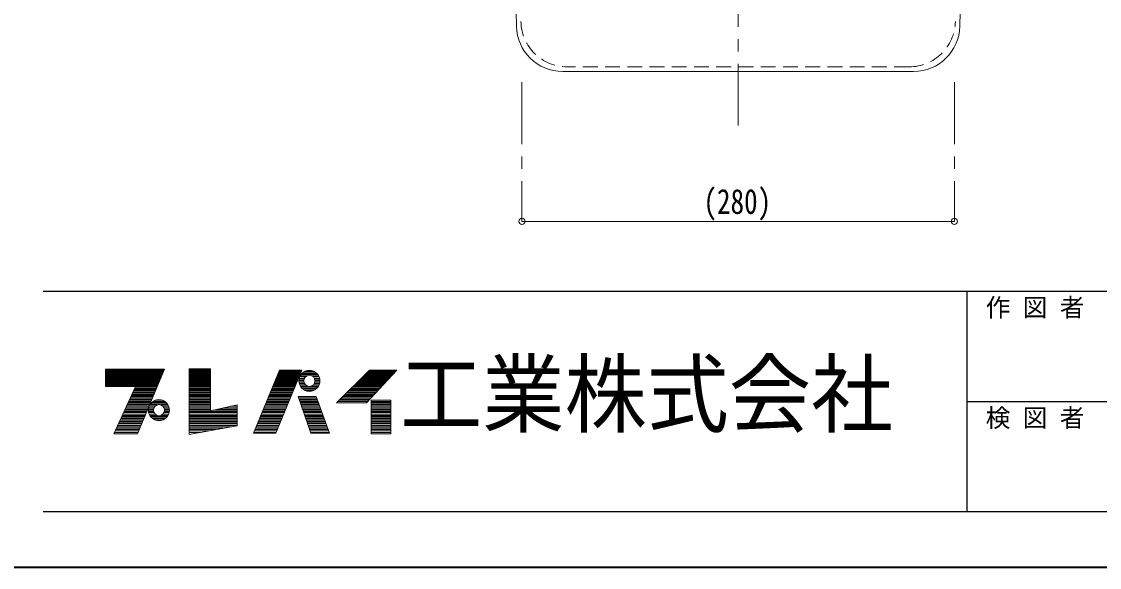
# Model space of a CAD drawing. Units: millimetres at full size, sheet at 1:8; details may follow other scales. Extents: x -1669 to 1571, y -1130 to 1118.
# Drawn here: x -63 to 635, y -1130 to -776 of the extents above; entities that cross this region are included whole.
import ezdxf
from ezdxf.enums import TextEntityAlignment as Align

# ---------------------------------------------------------------- set-up
doc = ezdxf.new("R2010")
doc.units = ezdxf.units.MM
doc.header["$LTSCALE"] = 8
doc.header["$PDMODE"] = 32
doc.header["$PDSIZE"] = 4
doc.linetypes.add('CHAIN1', pattern=[8, 5, -1, 1, -1])
doc.linetypes.add('DASHED1', pattern=[1.8, 1.2, -0.6])
doc.layers.add('0-0_ﾚｲﾔ1', color=4, linetype='Continuous', lineweight=9)
doc.styles.add('ＭＳ ゴシック', font='')
doc.styles.get('ＭＳ ゴシック').set_extended_font_data('MS Gothic')

msp = doc.modelspace()

# ---------------------------------------------------------------- linework, layer by layer
at = {"layer": '0-0_ﾚｲﾔ1', "linetype": 'CHAIN1'}
for p, q in [((401.448, -843.782), (401.448, -268.782)), ((261.448, -815.782), (261.448, -905.782)), ((541.448, -815.782), (541.448, -905.782))]:
    msp.add_line(p, q, dxfattribs=at)
at = {"layer": '0-0_ﾚｲﾔ1', "color": 7, "lineweight": 18}
for p, q in [((257.862, -779.448), (250.545, -450.206)), ((545.034, -779.448), (552.35, -450.206)), ((515.041, -808.782), (287.854, -808.782)), ((-8.209, -1001.941), (29.718, -1001.941)), ((-8.209, -1002.277), (29.579, -1002.277)), ((-8.209, -1002.781), (29.371, -1002.781)), ((-8.209, -1003.285), (29.162, -1003.285)), ((-8.209, -1003.789), (28.954, -1003.789)), ((-8.209, -1004.461), (28.676, -1004.461)), ((28.467, -1004.965), (-8.209, -1004.965)), ((12.623, -1043.269), (29.927, -1001.437)), ((45.887, -1001.269), (45.887, -1043.773)), ((59.831, -1001.269), (45.887, -1001.269)), ((45.887, -1001.941), (59.831, -1001.941)), ((45.887, -1002.277), (59.831, -1002.277)), ((45.887, -1002.781), (59.831, -1002.781)), ((45.887, -1003.285), (59.831, -1003.285)), ((45.887, -1003.789), (59.831, -1003.789)), ((45.887, -1004.461), (59.831, -1004.461)), ((45.887, -1004.965), (59.831, -1004.965)), ((104.519, -1002.109), (87.719, -1042.933)), ((101.999, -1042.933), (118.967, -1002.109)), ((103.343, -1004.965), (117.78, -1004.965)), ((103.551, -1004.461), (117.989, -1004.461)), ((103.827, -1003.789), (118.268, -1003.789)), ((104.035, -1003.285), (118.463, -1003.285)), ((104.242, -1002.781), (118.687, -1002.781)), ((104.519, -1002.109), (118.967, -1002.109)), ((118.363, -1004.965), (129.314, -1004.965)), ((118.928, -1004.293), (128.749, -1004.293)), ((119.901, -1003.453), (127.776, -1003.453)), ((121.082, -1002.781), (126.596, -1002.781)), ((159.791, -1004.965), (177.803, -1004.965)), ((160.295, -1004.461), (178.271, -1004.461)), ((160.799, -1023.277), (180.455, -1002.109)), ((160.967, -1003.789), (178.895, -1003.789)), ((161.471, -1003.285), (179.363, -1003.285)), ((161.975, -1002.781), (179.831, -1002.781)), ((-8.209, -1005.469), (28.259, -1005.469)), ((-8.209, -1005.973), (28.05, -1005.973)), ((-8.209, -1006.477), (27.842, -1006.477)), ((-8.209, -1006.981), (27.633, -1006.981)), ((-8.209, -1007.317), (27.494, -1007.317)), ((-8.209, -1007.989), (27.216, -1007.989)), ((-8.209, -1008.493), (27.008, -1008.493)), ((-8.209, -1008.997), (26.799, -1008.997)), ((-8.209, -1009.501), (26.591, -1009.501)), ((-8.209, -1010.005), (26.382, -1010.005)), ((-8.209, -1010.509), (26.174, -1010.509)), ((-8.209, -1011.013), (25.965, -1011.013)), ((-8.209, -1011.517), (25.757, -1011.517)), ((45.887, -1005.469), (59.831, -1005.469)), ((45.887, -1005.973), (59.831, -1005.973)), ((45.887, -1006.477), (59.831, -1006.477)), ((45.887, -1006.981), (59.831, -1006.981)), ((45.887, -1007.317), (59.831, -1007.317)), ((45.887, -1007.989), (59.831, -1007.989)), ((45.887, -1008.493), (59.831, -1008.493)), ((45.887, -1008.997), (59.831, -1008.997)), ((45.887, -1009.501), (59.831, -1009.501)), ((45.887, -1010.005), (59.831, -1010.005)), ((45.887, -1010.509), (59.831, -1010.509)), ((45.887, -1011.013), (59.831, -1011.013)), ((45.887, -1011.517), (59.831, -1011.517)), ((100.647, -1011.517), (115.056, -1011.517)), ((100.854, -1011.013), (115.266, -1011.013)), ((101.062, -1010.509), (115.475, -1010.509)), ((101.269, -1010.005), (115.685, -1010.005)), ((101.495, -1009.501), (115.894, -1009.501)), ((101.684, -1008.997), (116.104, -1008.997)), ((101.891, -1008.493), (116.313, -1008.493)), ((102.099, -1007.989), (116.523, -1007.989)), ((102.375, -1007.317), (116.802, -1007.317)), ((102.514, -1006.981), (116.942, -1006.981)), ((102.721, -1006.477), (117.151, -1006.477)), ((102.929, -1005.973), (117.361, -1005.973)), ((103.136, -1005.469), (117.57, -1005.469)), ((117.039, -1008.997), (120.239, -1008.997)), ((117.072, -1008.325), (120.302, -1008.325)), ((117.091, -1009.837), (120.338, -1009.837)), ((117.209, -1007.485), (120.572, -1007.485)), ((117.249, -1010.677), (120.655, -1010.677)), ((117.523, -1006.477), (121.268, -1006.477)), ((117.523, -1011.517), (121.268, -1011.517)), ((117.834, -1005.805), (122.174, -1005.805)), ((129.843, -1005.805), (125.503, -1005.805)), ((130.154, -1006.477), (126.41, -1006.477)), ((130.154, -1011.517), (126.41, -1011.517)), ((130.428, -1010.677), (127.023, -1010.677)), ((130.468, -1007.485), (127.106, -1007.485)), ((130.587, -1009.837), (127.339, -1009.837)), ((130.605, -1008.325), (127.375, -1008.325)), ((127.439, -1008.997), (130.639, -1008.997)), ((153.239, -1011.517), (171.719, -1011.517)), ((153.743, -1011.013), (172.187, -1011.013)), ((154.247, -1010.509), (172.655, -1010.509)), ((154.751, -1010.005), (173.123, -1010.005)), ((155.255, -1009.501), (173.591, -1009.501)), ((155.759, -1008.997), (174.059, -1008.997)), ((156.263, -1008.493), (174.575, -1008.493)), ((156.767, -1007.989), (174.995, -1007.989)), ((157.439, -1007.317), (175.619, -1007.317)), ((157.775, -1006.981), (175.931, -1006.981)), ((158.279, -1006.477), (176.399, -1006.477)), ((158.783, -1005.973), (176.867, -1005.973)), ((159.287, -1005.469), (177.335, -1005.469)), ((-8.209, -1012.021), (25.549, -1012.021)), ((11.279, -1012.693), (-8.209, -1012.693)), ((-2.833, -1043.269), (11.279, -1012.693)), ((22.838, -1018.573), (8.565, -1018.573)), ((23.116, -1017.901), (8.927, -1017.901)), ((9.263, -1017.061), (23.464, -1017.061)), ((23.742, -1016.389), (9.573, -1016.389)), ((24.089, -1015.549), (9.96, -1015.549)), ((24.298, -1015.045), (10.193, -1015.045)), ((24.576, -1014.373), (10.503, -1014.373)), ((24.784, -1013.869), (10.736, -1013.869)), ((25.062, -1013.197), (11.046, -1013.197)), ((25.271, -1012.693), (11.279, -1012.693)), ((45.887, -1012.021), (59.831, -1012.021)), ((45.887, -1012.693), (59.831, -1012.693)), ((45.887, -1013.197), (59.831, -1013.197)), ((45.887, -1013.869), (59.831, -1013.869)), ((45.887, -1014.373), (59.831, -1014.373)), ((45.887, -1015.045), (59.831, -1015.045)), ((45.887, -1015.549), (59.831, -1015.549)), ((45.887, -1016.389), (59.831, -1016.389)), ((45.887, -1017.061), (59.831, -1017.061)), ((45.887, -1017.901), (59.831, -1017.901)), ((45.887, -1018.573), (59.831, -1018.573)), ((97.743, -1018.573), (112.124, -1018.573)), ((98.02, -1017.901), (112.403, -1017.901)), ((98.366, -1017.061), (112.752, -1017.061)), ((98.642, -1016.389), (113.031, -1016.389)), ((98.988, -1015.549), (113.38, -1015.549)), ((99.195, -1015.045), (113.59, -1015.045)), ((99.472, -1014.373), (113.869, -1014.373)), ((99.679, -1013.869), (114.079, -1013.869)), ((99.956, -1013.197), (114.358, -1013.197)), ((100.163, -1012.693), (114.568, -1012.693)), ((100.44, -1012.021), (114.847, -1012.021)), ((117.927, -1012.357), (122.546, -1012.357)), ((118.491, -1013.197), (129.187, -1013.197)), ((119.095, -1013.869), (128.582, -1013.869)), ((120.423, -1014.877), (127.254, -1014.877)), ((122.019, -1015.549), (125.658, -1015.549)), ((129.751, -1012.357), (125.131, -1012.357)), ((146.183, -1018.573), (165.167, -1018.573)), ((146.855, -1017.901), (165.791, -1017.901)), ((147.695, -1017.061), (166.571, -1017.061)), ((148.367, -1016.389), (167.195, -1016.389)), ((149.207, -1015.549), (167.975, -1015.549)), ((149.711, -1015.045), (168.443, -1015.045)), ((150.383, -1014.373), (169.067, -1014.373)), ((150.887, -1013.869), (169.535, -1013.869)), ((151.559, -1013.197), (170.159, -1013.197)), ((152.063, -1012.693), (170.627, -1012.693)), ((152.735, -1012.021), (171.251, -1012.021)), ((19.989, -1025.461), (5.386, -1025.461)), ((20.336, -1024.621), (5.773, -1024.621)), ((20.614, -1023.949), (6.084, -1023.949)), ((20.962, -1023.109), (6.471, -1023.109)), ((6.781, -1022.437), (21.24, -1022.437)), ((21.587, -1021.597), (7.169, -1021.597)), ((21.935, -1020.757), (7.557, -1020.757)), ((22.213, -1020.085), (7.867, -1020.085)), ((8.255, -1019.245), (22.56, -1019.245)), ((20.083, -1025.461), (23.828, -1025.461)), ((20.487, -1024.621), (25.106, -1024.621)), ((20.923, -1023.949), (31.874, -1023.949)), ((21.655, -1023.109), (31.142, -1023.109)), ((22.461, -1022.437), (30.336, -1022.437)), ((24.057, -1021.597), (28.741, -1021.597)), ((32.311, -1024.621), (27.691, -1024.621)), ((32.714, -1025.461), (28.97, -1025.461)), ((45.887, -1019.245), (59.831, -1019.245)), ((45.887, -1020.085), (59.831, -1020.085)), ((45.887, -1020.757), (59.831, -1020.757)), ((45.887, -1021.597), (59.831, -1021.597)), ((45.887, -1022.437), (59.831, -1022.437)), ((45.887, -1023.109), (59.831, -1023.109)), ((45.887, -1023.949), (59.831, -1023.949)), ((45.887, -1024.621), (59.831, -1024.621)), ((45.887, -1025.461), (59.831, -1025.461)), ((77.135, -1025.461), (72.621, -1025.461)), ((94.909, -1025.461), (109.261, -1025.461)), ((95.254, -1024.621), (109.61, -1024.621)), ((95.531, -1023.949), (109.889, -1023.949)), ((95.877, -1023.109), (110.238, -1023.109)), ((96.153, -1022.437), (110.518, -1022.437)), ((96.499, -1021.597), (110.867, -1021.597)), ((96.845, -1020.757), (111.216, -1020.757)), ((97.127, -1020.085), (111.495, -1020.085)), ((97.463, -1019.245), (111.844, -1019.245)), ((116.505, -1019.245), (128.269, -1019.245)), ((116.797, -1020.085), (128.578, -1020.085)), ((117.03, -1020.757), (128.826, -1020.757)), ((117.322, -1021.597), (129.136, -1021.597)), ((117.614, -1022.437), (129.446, -1022.437)), ((117.848, -1023.109), (129.694, -1023.109)), ((118.14, -1023.949), (130.003, -1023.949)), ((118.373, -1024.621), (130.251, -1024.621)), ((118.665, -1025.461), (130.561, -1025.461)), ((136.943, -1042.765), (128.207, -1019.077)), ((141.479, -1023.277), (160.799, -1023.277)), ((142.319, -1022.437), (161.579, -1022.437)), ((143.159, -1021.597), (162.359, -1021.597)), ((143.999, -1020.757), (163.139, -1020.757)), ((144.671, -1020.085), (163.763, -1020.085)), ((145.511, -1019.245), (164.543, -1019.245)), ((163.823, -1022.437), (176.591, -1022.437)), ((163.823, -1023.109), (176.591, -1023.109)), ((163.823, -1023.949), (176.591, -1023.949)), ((163.823, -1024.621), (176.591, -1024.621)), ((163.823, -1025.461), (176.591, -1025.461)), ((16.931, -1032.853), (1.974, -1032.853)), ((17.209, -1032.181), (2.284, -1032.181)), ((17.557, -1031.341), (2.672, -1031.341)), ((17.904, -1030.501), (3.06, -1030.501)), ((18.321, -1029.493), (3.551, -1029.493)), ((18.599, -1028.821), (3.835, -1028.821)), ((18.947, -1027.981), (4.223, -1027.981)), ((4.533, -1027.309), (19.225, -1027.309)), ((19.572, -1026.469), (4.92, -1026.469)), ((19.599, -1027.981), (22.799, -1027.981)), ((19.632, -1027.309), (22.862, -1027.309)), ((19.651, -1028.821), (22.898, -1028.821)), ((19.769, -1026.469), (23.132, -1026.469)), ((19.769, -1029.493), (23.132, -1029.493)), ((20.083, -1030.501), (23.828, -1030.501)), ((20.487, -1031.341), (25.106, -1031.341)), ((21.051, -1032.181), (31.747, -1032.181)), ((21.655, -1032.853), (31.142, -1032.853)), ((32.311, -1031.341), (27.691, -1031.341)), ((32.714, -1030.501), (28.97, -1030.501)), ((33.028, -1026.469), (29.666, -1026.469)), ((33.028, -1029.493), (29.666, -1029.493)), ((33.147, -1028.821), (29.899, -1028.821)), ((33.165, -1027.309), (29.935, -1027.309)), ((29.999, -1027.981), (33.199, -1027.981)), ((45.887, -1026.469), (59.831, -1026.469)), ((45.887, -1027.309), (59.831, -1027.309)), ((45.887, -1027.981), (59.831, -1027.981)), ((45.887, -1028.821), (77.135, -1028.821)), ((45.887, -1029.493), (77.135, -1029.493)), ((45.887, -1030.501), (77.135, -1030.501)), ((45.887, -1031.341), (77.135, -1031.341)), ((45.887, -1032.181), (77.135, -1032.181)), ((45.887, -1032.853), (77.135, -1032.853)), ((77.135, -1027.981), (61.335, -1027.981)), ((77.135, -1027.309), (64.345, -1027.309)), ((77.135, -1026.469), (68.106, -1026.469)), ((91.867, -1032.853), (106.188, -1032.853)), ((92.143, -1032.181), (106.468, -1032.181)), ((92.489, -1031.341), (106.817, -1031.341)), ((92.835, -1030.501), (107.166, -1030.501)), ((93.25, -1029.493), (107.585, -1029.493)), ((93.526, -1028.821), (107.864, -1028.821)), ((93.872, -1027.981), (108.215, -1027.981)), ((94.148, -1027.309), (108.493, -1027.309)), ((94.494, -1026.469), (108.842, -1026.469)), ((119.015, -1026.469), (130.933, -1026.469)), ((119.307, -1027.309), (131.243, -1027.309)), ((119.541, -1027.981), (131.49, -1027.981)), ((119.833, -1028.821), (131.8, -1028.821)), ((120.066, -1029.493), (132.048, -1029.493)), ((120.417, -1030.501), (132.42, -1030.501)), ((120.709, -1031.341), (132.73, -1031.341)), ((120.983, -1032.181), (133.039, -1032.181)), ((121.234, -1032.853), (133.287, -1032.853)), ((163.823, -1026.469), (176.591, -1026.469)), ((163.823, -1027.309), (176.591, -1027.309)), ((163.823, -1027.981), (176.591, -1027.981)), ((163.823, -1028.821), (176.591, -1028.821)), ((163.823, -1029.493), (176.591, -1029.493)), ((163.823, -1030.501), (176.591, -1030.501)), ((163.823, -1031.341), (176.591, -1031.341)), ((163.823, -1032.181), (176.591, -1032.181)), ((163.823, -1032.853), (176.591, -1032.853)), ((14.082, -1039.741), (-1.205, -1039.741)), ((14.499, -1038.733), (-0.74, -1038.733)), ((14.846, -1037.893), (-0.352, -1037.893)), ((15.263, -1036.885), (0.113, -1036.885)), ((15.541, -1036.213), (0.423, -1036.213)), ((15.889, -1035.373), (0.811, -1035.373)), ((16.236, -1034.533), (1.199, -1034.533)), ((16.584, -1033.693), (1.586, -1033.693)), ((22.709, -1033.693), (30.088, -1033.693)), ((24.579, -1034.533), (28.218, -1034.533)), ((45.887, -1033.693), (77.135, -1033.693)), ((45.887, -1034.533), (77.135, -1034.533)), ((45.887, -1035.373), (77.135, -1035.373)), ((45.887, -1036.213), (77.135, -1036.213)), ((45.887, -1036.885), (77.135, -1036.885)), ((45.887, -1037.893), (77.135, -1037.893)), ((45.887, -1038.733), (73.458, -1038.733)), ((45.887, -1039.741), (67.944, -1039.741)), ((89.032, -1039.741), (103.325, -1039.741)), ((89.447, -1038.733), (103.744, -1038.733)), ((89.793, -1037.893), (104.093, -1037.893)), ((90.208, -1036.885), (104.512, -1036.885)), ((90.484, -1036.213), (104.792, -1036.213)), ((90.83, -1035.373), (105.141, -1035.373)), ((91.175, -1034.533), (105.49, -1034.533)), ((91.521, -1033.693), (105.839, -1033.693)), ((121.526, -1033.693), (133.597, -1033.693)), ((121.818, -1034.533), (133.907, -1034.533)), ((122.11, -1035.373), (134.217, -1035.373)), ((122.402, -1036.213), (134.526, -1036.213)), ((122.635, -1036.885), (134.774, -1036.885)), ((122.986, -1037.893), (135.146, -1037.893)), ((123.335, -1038.733), (135.456, -1038.733)), ((123.628, -1039.741), (135.827, -1039.741)), ((163.823, -1033.693), (176.591, -1033.693)), ((163.823, -1034.533), (176.591, -1034.533)), ((163.823, -1035.373), (176.591, -1035.373)), ((163.823, -1036.213), (176.591, -1036.213)), ((163.823, -1036.885), (176.591, -1036.885)), ((163.823, -1037.893), (176.591, -1037.893)), ((163.823, -1038.733), (176.591, -1038.733)), ((163.823, -1039.741), (176.591, -1039.741)), ((-2.833, -1043.269), (12.623, -1043.269)), ((12.97, -1042.429), (-2.446, -1042.429)), ((13.387, -1041.421), (-1.98, -1041.421)), ((13.735, -1040.581), (-1.593, -1040.581)), ((45.887, -1040.581), (63.349, -1040.581)), ((45.887, -1041.421), (58.753, -1041.421)), ((45.887, -1042.429), (53.239, -1042.429)), ((101.999, -1042.933), (87.719, -1042.933)), ((87.926, -1042.429), (102.208, -1042.429)), ((88.341, -1041.421), (102.627, -1041.421)), ((88.687, -1040.581), (102.976, -1040.581)), ((123.92, -1040.581), (136.137, -1040.581)), ((124.212, -1041.421), (136.447, -1041.421)), ((124.562, -1042.429), (136.819, -1042.429)), ((124.679, -1042.765), (136.943, -1042.765)), ((163.823, -1040.581), (176.591, -1040.581)), ((163.823, -1041.421), (176.591, -1041.421)), ((163.823, -1042.429), (176.591, -1042.429))]:
    msp.add_line(p, q, dxfattribs=at)
at = {"layer": '0-0_ﾚｲﾔ1', "linetype": 'DASHED1'}
msp.add_line((512.107, -805.782), (290.789, -805.782), dxfattribs=at)
at = {"layer": '0-0_ﾚｲﾔ1'}
msp.add_line((541.448, -905.782), (261.448, -905.782), dxfattribs=at)
at = {"layer": '0-0_ﾚｲﾔ1', "color": 6, "lineweight": 25}
for p, q in [((-48.552, -950.925), (1535.448, -950.925)), ((549.734, -1093.782), (549.734, -950.925)), ((549.734, -1022.353), (1535.448, -1022.353)), ((1535.448, -1093.782), (-48.552, -1093.782))]:
    msp.add_line(p, q, dxfattribs=at)
at = {"layer": '0-0_ﾚｲﾔ1', "color": 1, "lineweight": 40}
msp.add_line((1571.448, -1129.782), (-1668.552, -1129.782), dxfattribs=at)
at = {"layer": '0-0_ﾚｲﾔ1', "color": 7, "lineweight": 18}
for points in [[(-8.209, -1012.693), (-8.209, -1001.437), (29.927, -1001.437)], [(45.887, -1043.773), (77.135, -1038.061), (77.135, -1024.453), (59.831, -1028.317), (59.831, -1001.269)], [(141.479, -1023.277), (162.647, -1002.109), (180.455, -1002.109)], [(124.679, -1042.765), (116.447, -1019.077), (128.207, -1019.077)]]:
    msp.add_lwpolyline(points, dxfattribs=at)
msp.add_lwpolyline([(163.823, -1021.597), (163.823, -1043.269), (176.591, -1043.269), (176.591, -1021.597)], close=True, dxfattribs=at)
for centre, radius in [((123.839, -1008.997), 6.8), ((123.839, -1008.997), 3.6), ((26.399, -1027.981), 6.8), ((26.399, -1027.981), 3.6)]:
    msp.add_circle(centre, radius, dxfattribs=at)
for centre, start, end in [((287.854, -778.782), 181.27303, 270), ((515.041, -778.782), 270, 358.72697)]:
    msp.add_arc(centre, 30, start, end, dxfattribs=at)
at = {"layer": '0-0_ﾚｲﾔ1', "linetype": 'DASHED1'}
for centre, start, end in [((290.789, -775.782), 181.27303, 270), ((512.107, -775.782), 270, 358.72697)]:
    msp.add_arc(centre, 30, start, end, dxfattribs=at)
at = {"layer": '0-0_ﾚｲﾔ1', "color": 1}
for p in [(261.448, -905.782), (541.448, -905.782)]:
    msp.add_point(p, dxfattribs=at)

# ---------------------------------------------------------------- texts
at = {"layer": '0-0_ﾚｲﾔ1', "color": 7, "style": 'ＭＳ ゴシック'}
for s, height, width, p in [('(280)', 16.13, 0.8, (378.948, -905.782)), ('工業株式会社', 41.06, 0.95, (182.591, -1050.353))]:
    msp.add_text(s, height=height, dxfattribs=dict(at, width=width)).set_placement(p, align=Align.BOTTOM_LEFT)
for s, p in [('作 図 者', (561.734, -970.925)), ('検 図 者', (561.734, -1042.353))]:
    msp.add_text(s, height=11.73, dxfattribs=at).set_placement(p, align=Align.BOTTOM_LEFT)

doc.saveas('drawing.dxf')
